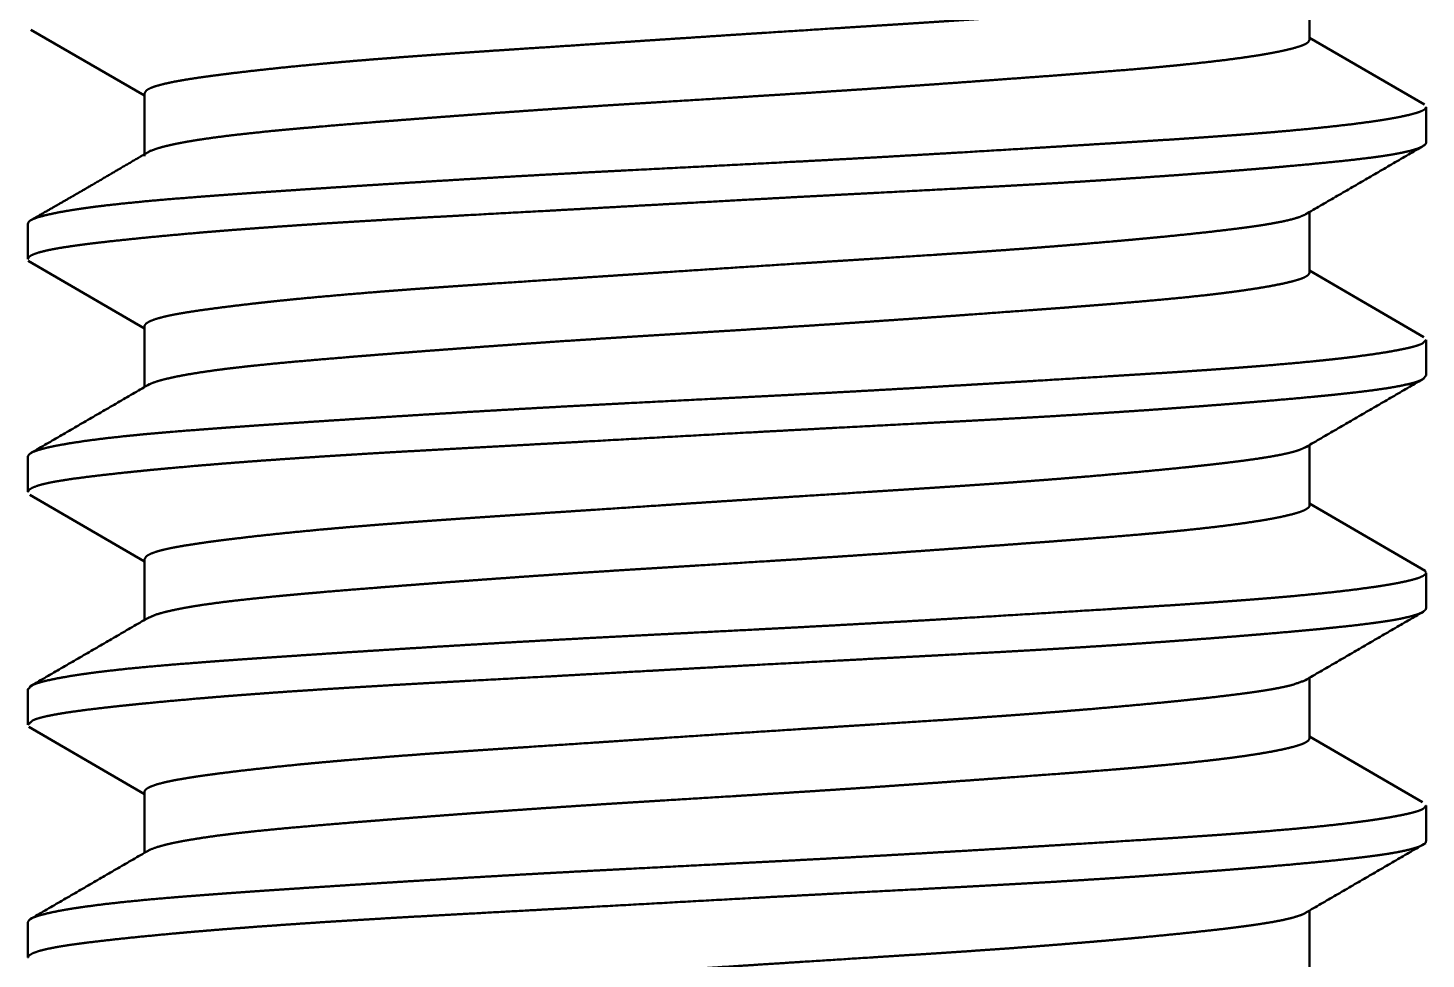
# Paper-space layout 'Layout1' of a CAD drawing. Header units: millimetres. Extents: x 0 to 420, y 0 to 297.
# Drawn here: x 235.53 to 241.53, y 164.94 to 168.94 of the extents above; entities that cross this region are included whole.
import ezdxf

# ---------------------------------------------------------------- set-up
doc = ezdxf.new("R2010")
doc.units = ezdxf.units.MM
doc.layers.add('170', color=7, linetype='Continuous', true_color=0xffffff)

psp = doc.layouts.get("Layout1")

# ---------------------------------------------------------------- linework, layer by layer
at = {"layer": '170', "color": 155, "linetype": 'Continuous', "lineweight": 50}
for p, q in [((241.0252, 168.8909), (241.0252, 169.1508)), ((235.5377, 168.9342), (236.0252, 168.651)), ((241.518, 168.613), (241.0252, 168.8992)), ((236.0252, 168.6601), (236.0252, 168.3909)), ((241.5252, 168.4491), (241.5252, 168.602)), ((241.0252, 167.8909), (241.0252, 168.1511)), ((235.5252, 168.102), (235.5252, 167.9491)), ((235.5263, 167.9414), (236.0252, 167.6515)), ((241.516, 167.6142), (241.0252, 167.8993)), ((236.0252, 167.6602), (236.0252, 167.3993)), ((241.5252, 167.4492), (241.5252, 167.6019)), ((235.5252, 167.102), (235.5252, 166.9491)), ((241.0252, 166.8909), (241.0252, 167.1508)), ((235.5333, 166.9366), (236.0252, 166.6508)), ((241.5219, 166.6104), (241.0252, 166.899)), ((236.0252, 166.6601), (236.0252, 166.3992)), ((241.5252, 166.4491), (241.5252, 166.6019)), ((241.0252, 165.8909), (241.0252, 166.151)), ((235.5252, 166.102), (235.5252, 165.9491)), ((235.5285, 165.9397), (236.0252, 165.6512)), ((241.5107, 165.6169), (241.0252, 165.899)), ((236.0252, 165.6601), (236.0252, 165.3993)), ((241.5252, 165.4491), (241.5252, 165.602)), ((241.0252, 164.8909), (241.0252, 165.1514)), ((235.5252, 165.1019), (235.5252, 164.9492))]:
    psp.add_line(p, q, dxfattribs=at)
for points, knots in [([(241.0084, 169.1411), (240.9804, 169.129), (240.9653, 169.1241), (240.9479, 169.1193), (240.9383, 169.1169), (240.9282, 169.1145), (240.9175, 169.1121), (240.9063, 169.1097), (240.8564, 169.1004), (240.7984, 169.0913), (240.7325, 169.0822), (240.6585, 169.073), (240.6185, 169.0683), (240.5765, 169.0636), (240.5547, 169.0612), (240.5325, 169.0588), (240.5098, 169.0564), (240.4868, 169.054), (240.3906, 169.0444), (240.2882, 169.0346), (240.1796, 169.0247), (240.0647, 169.0148), (240.035, 169.0123), (240.0049, 169.0098), (239.9744, 169.0073), (239.9435, 169.0049), (239.8809, 168.9999), (239.8173, 168.9951), (239.6873, 168.9856), (239.5534, 168.9763), (239.4158, 168.9672), (239.2744, 168.9581), (239.2023, 168.9535), (239.1294, 168.9489), (238.983, 168.9396), (238.6875, 168.9207), (238.5385, 168.9111), (238.3509, 168.8987), (238.2759, 168.8937), (238.2386, 168.8913), (238.0906, 168.8814), (237.9448, 168.8717), (237.73, 168.8575), (237.6243, 168.8506), (237.5894, 168.8483), (237.5199, 168.8437), (237.3843, 168.8345), (237.2536, 168.8253), (237.1277, 168.816), (237.0067, 168.8066), (236.948, 168.8018), (236.8905, 168.7969), (236.8343, 168.792), (236.7796, 168.7871), (236.6756, 168.7772), (236.5787, 168.7673), (236.4888, 168.7574), (236.4059, 168.7476), (236.3671, 168.7428), (236.3301, 168.738), (236.3123, 168.7357), (236.2951, 168.7333), (236.2783, 168.731), (236.2621, 168.7287), (236.2027, 168.7195), (236.1517, 168.7104), (236.1092, 168.7013), (236.0751, 168.6921), (236.0679, 168.6898), (236.0613, 168.6874), (236.0552, 168.685), (236.0496, 168.6827), (236.0403, 168.6779), (236.0332, 168.6731), (236.0252, 168.66)], [0, 0, 0.006061, 0.009234, 0.012833, 0.014794, 0.016863, 0.01904, 0.021324, 0.031438, 0.04313, 0.056393, 0.071234, 0.079255, 0.087674, 0.092039, 0.096495, 0.101033, 0.105652, 0.124902, 0.145395, 0.16712, 0.190089, 0.196026, 0.202041, 0.208139, 0.21431, 0.226819, 0.239521, 0.265487, 0.29221, 0.319678, 0.347898, 0.362297, 0.376839, 0.40606, 0.465036, 0.494792, 0.532236, 0.54721, 0.554658, 0.584187, 0.613294, 0.656177, 0.677266, 0.684243, 0.698112, 0.725187, 0.751289, 0.776427, 0.800606, 0.812334, 0.82382, 0.835062, 0.846, 0.866816, 0.886222, 0.904235, 0.920856, 0.928639, 0.936066, 0.939642, 0.943116, 0.946483, 0.949744, 0.961725, 0.972034, 0.980703, 0.987732, 0.989235, 0.990641, 0.991944, 0.993143, 0.995237, 0.996941, 1, 1]), ([(236.0458, 168.411), (236.0765, 168.423), (236.1109, 168.4328), (236.154, 168.4426), (236.1662, 168.4451), (236.1789, 168.4476), (236.1922, 168.4501), (236.206, 168.4527), (236.235, 168.4576), (236.2661, 168.4626), (236.3339, 168.4723), (236.4094, 168.4818), (236.4926, 168.491), (236.5835, 168.5002), (236.6075, 168.5025), (236.6319, 168.5048), (236.6567, 168.5071), (236.6819, 168.5094), (236.7333, 168.5139), (236.7862, 168.5185), (236.8962, 168.5278), (237.012, 168.5371), (237.1336, 168.5466), (237.2609, 168.5564), (237.3927, 168.5663), (237.5278, 168.5761), (237.666, 168.5859), (237.8073, 168.5957), (237.8792, 168.6005), (237.9519, 168.6052), (238.0254, 168.6099), (238.0994, 168.6146), (238.2478, 168.6238), (238.5453, 168.6421), (238.6943, 168.6514), (238.8436, 168.6609), (238.9182, 168.6657), (238.9923, 168.6706), (239.1383, 168.6803), (239.2815, 168.6902), (239.422, 168.7), (239.5937, 168.7124), (239.6612, 168.7174), (239.7607, 168.7247), (239.9504, 168.7387), (240.0701, 168.7479), (240.1845, 168.757), (240.2935, 168.7661), (240.3198, 168.7684), (240.3459, 168.7707), (240.3715, 168.7731), (240.3967, 168.7754), (240.4456, 168.7801), (240.4926, 168.7848), (240.5811, 168.7943), (240.6621, 168.8039), (240.7357, 168.8136), (240.8017, 168.8235), (240.817, 168.826), (240.8318, 168.8285), (240.8461, 168.831), (240.8598, 168.8335), (240.8855, 168.8384), (240.909, 168.8433), (240.9497, 168.8528), (240.9817, 168.8621), (240.9944, 168.8668), (241.005, 168.8714), (241.0095, 168.8736), (241.0134, 168.876), (241.0168, 168.8783), (241.0196, 168.8806), (241.0252, 168.8906)], [0, 0, 0.006566, 0.013686, 0.022506, 0.024984, 0.027567, 0.030263, 0.033061, 0.03894, 0.045204, 0.058868, 0.074044, 0.090726, 0.108943, 0.113745, 0.118634, 0.1236, 0.128636, 0.13893, 0.149516, 0.171534, 0.194696, 0.219003, 0.244459, 0.270817, 0.297816, 0.32544, 0.353687, 0.368048, 0.382569, 0.397249, 0.412049, 0.441692, 0.501111, 0.530882, 0.560701, 0.575614, 0.590407, 0.61958, 0.648203, 0.676283, 0.710611, 0.724102, 0.743983, 0.781914, 0.805858, 0.828732, 0.850527, 0.855805, 0.861018, 0.86615, 0.871191, 0.880986, 0.890408, 0.908144, 0.924408, 0.939208, 0.952522, 0.95562, 0.958612, 0.961491, 0.964267, 0.969487, 0.97428, 0.982603, 0.989248, 0.991956, 0.99426, 0.995261, 0.996169, 0.996983, 0.997709, 1, 1]), ([(241.5252, 168.6016), (241.5231, 168.5961), (241.521, 168.5938), (241.5183, 168.5915), (241.5149, 168.5892), (241.5109, 168.587), (241.5008, 168.5824), (241.488, 168.5779), (241.4548, 168.5687), (241.4111, 168.5592), (241.3853, 168.5544), (241.3569, 168.5495), (241.3417, 168.547), (241.3259, 168.5445), (241.3093, 168.542), (241.2922, 168.5395), (241.2177, 168.5295), (241.134, 168.5197), (241.0412, 168.5099), (240.9393, 168.5004), (240.885, 168.4956), (240.8283, 168.4909), (240.7991, 168.4886), (240.7693, 168.4862), (240.739, 168.4839), (240.7084, 168.4816), (240.5814, 168.4725), (240.4475, 168.4635), (240.307, 168.4545), (240.1598, 168.4453), (240.0057, 168.4359), (239.8462, 168.4261), (239.5162, 168.4062), (239.3459, 168.3962), (239.1718, 168.3863), (239.0835, 168.3814), (238.9943, 168.3765), (238.8159, 168.367), (238.4587, 168.3485), (238.1012, 168.3303), (238.0118, 168.3257), (237.9231, 168.321), (237.8354, 168.3163), (237.7485, 168.3116), (237.5772, 168.302), (237.4095, 168.2921), (237.2452, 168.2822), (237.0845, 168.2722), (236.929, 168.2624), (236.7803, 168.2527), (236.6381, 168.2433), (236.5025, 168.2341), (236.4372, 168.2295), (236.3736, 168.2249), (236.3424, 168.2226), (236.2814, 168.2181), (236.2516, 168.2158), (236.1384, 168.2068), (236.0343, 168.1976), (235.9392, 168.1883), (235.8531, 168.1787), (235.8135, 168.1738), (235.7762, 168.1688), (235.7584, 168.1662), (235.7412, 168.1637), (235.7247, 168.1612), (235.7088, 168.1587), (235.6521, 168.1487), (235.6058, 168.1388), (235.5699, 168.1291), (235.5443, 168.1195), (235.5396, 168.1171), (235.5355, 168.1147), (235.5321, 168.1124), (235.5294, 168.11), (235.5252, 168.1018)], [0, 0, 0.000967, 0.001476, 0.002066, 0.002743, 0.003512, 0.005348, 0.007587, 0.0133, 0.020702, 0.025041, 0.029814, 0.032362, 0.035019, 0.037789, 0.04066, 0.053105, 0.067059, 0.082504, 0.099445, 0.10848, 0.117897, 0.122752, 0.127696, 0.132721, 0.137815, 0.1589, 0.181108, 0.204423, 0.228852, 0.254409, 0.280871, 0.335601, 0.363862, 0.392719, 0.407377, 0.422157, 0.451746, 0.510968, 0.570241, 0.585057, 0.59976, 0.614316, 0.628726, 0.65712, 0.684939, 0.712191, 0.738853, 0.764649, 0.789333, 0.812925, 0.835426, 0.846264, 0.856826, 0.862005, 0.87214, 0.877079, 0.895884, 0.913186, 0.929009, 0.943349, 0.949961, 0.956197, 0.959174, 0.962048, 0.964811, 0.967469, 0.977009, 0.984848, 0.991014, 0.995529, 0.996406, 0.997186, 0.997872, 0.998469, 1, 1]), ([(235.5252, 167.9489), (235.5292, 167.9576), (235.5352, 167.9625), (235.5439, 167.9673), (235.5693, 167.9767), (235.6051, 167.9859), (235.6513, 167.995), (235.7077, 168.004), (235.7399, 168.0085), (235.7747, 168.0131), (235.7931, 168.0154), (235.8121, 168.0177), (235.8316, 168.02), (235.8517, 168.0223), (235.9378, 168.0317), (236.0328, 168.0414), (236.1366, 168.0513), (236.2494, 168.0614), (236.2789, 168.0639), (236.3091, 168.0664), (236.3399, 168.0689), (236.3711, 168.0714), (236.4348, 168.0764), (236.5002, 168.0813), (236.6358, 168.091), (236.7778, 168.1005), (236.9263, 168.1099), (237.0812, 168.1191), (237.1612, 168.1237), (237.2422, 168.1283), (237.4068, 168.1374), (237.7457, 168.1559), (237.92, 168.1655), (238.1424, 168.178), (238.232, 168.183), (238.3663, 168.1904), (238.6344, 168.2051), (238.8127, 168.2148), (238.9908, 168.2242), (239.0797, 168.2289), (239.1683, 168.2336), (239.5136, 168.2518), (239.6804, 168.2608), (239.8434, 168.2699), (239.9235, 168.2745), (240.0026, 168.2792), (240.0417, 168.2816), (240.1191, 168.2865), (240.1571, 168.2889), (240.3047, 168.2989), (240.4454, 168.3088), (240.5792, 168.3188), (240.706, 168.3287), (240.7668, 168.3336), (240.8259, 168.3385), (240.8828, 168.3434), (240.9374, 168.3482), (241.0396, 168.3576), (241.1326, 168.3668), (241.2163, 168.3758), (241.2908, 168.3849), (241.308, 168.3872), (241.3245, 168.3895), (241.3405, 168.3918), (241.3558, 168.3942), (241.3844, 168.3988), (241.4103, 168.4035), (241.4542, 168.4131), (241.4876, 168.4229), (241.5106, 168.4328), (241.5229, 168.4428), (241.5243, 168.4453), (241.5251, 168.4477), (241.5252, 168.449)], [0, 0, 0.001583, 0.002864, 0.004513, 0.008996, 0.015118, 0.022899, 0.032365, 0.037742, 0.04355, 0.046619, 0.049784, 0.053043, 0.056395, 0.070728, 0.086533, 0.103798, 0.122538, 0.127452, 0.132462, 0.13757, 0.142757, 0.153339, 0.164193, 0.186697, 0.210261, 0.234885, 0.26058, 0.273834, 0.287272, 0.314558, 0.370742, 0.399635, 0.436508, 0.451371, 0.473637, 0.518084, 0.54765, 0.577164, 0.591901, 0.606598, 0.663824, 0.691485, 0.718511, 0.731786, 0.744901, 0.751398, 0.764224, 0.77053, 0.795023, 0.81837, 0.840578, 0.861644, 0.871741, 0.881547, 0.891008, 0.90008, 0.917069, 0.932531, 0.946478, 0.958902, 0.961767, 0.964534, 0.967203, 0.969764, 0.974559, 0.978916, 0.986355, 0.992121, 0.996262, 0.998894, 0.999367, 0.999796, 1, 1]), ([(236.0535, 168.4154), (235.9925, 168.3801), (235.9257, 168.341), (235.8636, 168.3045), (235.7979, 168.2659), (235.7654, 168.247), (235.7327, 168.2281), (235.6993, 168.2088), (235.5967, 168.1499), (235.5335, 168.1136)], [0, 0, 0.117147, 0.245951, 0.365783, 0.492491, 0.55504, 0.617723, 0.681954, 0.878608, 1, 1]), ([(241.0139, 168.1446), (241.0131, 168.144), (241.0091, 168.1415), (241.0045, 168.139), (240.9809, 168.1291), (240.9486, 168.1195), (240.9078, 168.11), (240.8584, 168.1008), (240.8304, 168.0962), (240.8002, 168.0916), (240.7679, 168.0869), (240.7338, 168.0823), (240.6599, 168.0731), (240.5786, 168.0638), (240.4901, 168.0543), (240.3941, 168.0447), (240.3689, 168.0422), (240.3433, 168.0398), (240.3172, 168.0373), (240.2907, 168.0348), (240.2368, 168.0299), (240.1815, 168.0249), (240.0669, 168.015), (239.9471, 168.0052), (239.822, 167.9954), (239.6915, 167.9859), (239.658, 167.9835), (239.6242, 167.9812), (239.5562, 167.9765), (239.4875, 167.972), (239.4182, 167.9674), (239.1342, 167.9492), (238.9883, 167.94), (238.8398, 167.9305), (238.5411, 167.9112), (238.2438, 167.8916), (238.0957, 167.8817), (238.0587, 167.8793), (237.9849, 167.8744), (237.8035, 167.8624), (237.524, 167.8439), (237.3891, 167.8348), (237.3229, 167.8302), (237.2576, 167.8256), (237.2252, 167.8232), (237.1615, 167.8185), (237.1302, 167.8162), (237.0087, 167.8067), (236.893, 167.7971), (236.7832, 167.7874), (236.6792, 167.7776), (236.6541, 167.7751), (236.6294, 167.7726), (236.6051, 167.7701), (236.5812, 167.7676), (236.5348, 167.7626), (236.4903, 167.7576), (236.4073, 167.7478), (236.332, 167.7383), (236.2644, 167.729), (236.2046, 167.7198), (236.1776, 167.7152), (236.1528, 167.7106), (236.1302, 167.7061), (236.1098, 167.7015), (236.0757, 167.6923), (236.0503, 167.683), (236.0336, 167.6735), (236.0258, 167.6638), (236.0252, 167.66)], [0, 0, 0.000209, 0.001144, 0.002175, 0.007262, 0.013963, 0.022301, 0.032307, 0.037953, 0.04403, 0.050509, 0.057363, 0.072172, 0.08844, 0.106159, 0.125349, 0.130377, 0.135498, 0.14071, 0.146, 0.156773, 0.167816, 0.190687, 0.214602, 0.239569, 0.265595, 0.272268, 0.278998, 0.292557, 0.30625, 0.320074, 0.376671, 0.405753, 0.435359, 0.494895, 0.554156, 0.583685, 0.591053, 0.605772, 0.64193, 0.697648, 0.724538, 0.737735, 0.750764, 0.75722, 0.76993, 0.776173, 0.800418, 0.823501, 0.845435, 0.866213, 0.871225, 0.876164, 0.881029, 0.885812, 0.8951, 0.903991, 0.920621, 0.935719, 0.949295, 0.961333, 0.966772, 0.971797, 0.976378, 0.980533, 0.987568, 0.99295, 0.996764, 0.999238, 1, 1]), ([(236.0395, 167.4076), (236.0512, 167.4135), (236.0631, 167.4184), (236.0772, 167.4232), (236.0852, 167.4257), (236.0936, 167.4281), (236.1026, 167.4306), (236.1122, 167.4331), (236.1556, 167.443), (236.2073, 167.4529), (236.2671, 167.4627), (236.3352, 167.4725), (236.3724, 167.4773), (236.4116, 167.482), (236.4528, 167.4867), (236.4957, 167.4914), (236.5865, 167.5005), (236.6839, 167.5096), (236.7879, 167.5187), (236.8986, 167.5279), (236.9564, 167.5327), (237.0158, 167.5374), (237.1379, 167.547), (237.2644, 167.5567), (237.3951, 167.5664), (237.53, 167.5763), (237.6693, 167.5862), (237.7049, 167.5886), (237.7764, 167.5936), (237.8843, 167.6008), (237.9568, 167.6055), (238.1028, 167.6148), (238.2503, 167.6239), (238.3992, 167.6331), (238.4366, 167.6354), (238.5118, 167.64), (238.6996, 167.6517), (238.8482, 167.6612), (238.9952, 167.6707), (239.1406, 167.6805), (239.2845, 167.6904), (239.4265, 167.7004), (239.5645, 167.7103), (239.8275, 167.7296), (239.9525, 167.7389), (240.0133, 167.7435), (240.073, 167.7481), (240.1315, 167.7527), (240.1884, 167.7573), (240.297, 167.7664), (240.3989, 167.7756), (240.4941, 167.7849), (240.5826, 167.7944), (240.6037, 167.7968), (240.6243, 167.7993), (240.6446, 167.8017), (240.6643, 167.8042), (240.7023, 167.8091), (240.7381, 167.814), (240.8036, 167.8238), (240.8608, 167.8337), (240.9098, 167.8434), (240.9504, 167.853), (240.9676, 167.8578), (240.9826, 167.8625), (240.9953, 167.8671), (241.0057, 167.8717), (241.0199, 167.8808), (241.0252, 167.89), (241.0252, 167.8905)], [0, 0, 0.002608, 0.005157, 0.008134, 0.009788, 0.011546, 0.013406, 0.01537, 0.024234, 0.034709, 0.046784, 0.060477, 0.067938, 0.075814, 0.084065, 0.092649, 0.110811, 0.13029, 0.151078, 0.173188, 0.184745, 0.19661, 0.220998, 0.24624, 0.272334, 0.299278, 0.327081, 0.334168, 0.348436, 0.369983, 0.384437, 0.413566, 0.442981, 0.472684, 0.480155, 0.495154, 0.532618, 0.562251, 0.591572, 0.620592, 0.649302, 0.677648, 0.705201, 0.757696, 0.782646, 0.794792, 0.80672, 0.818403, 0.829756, 0.851454, 0.871825, 0.890871, 0.908594, 0.912819, 0.916954, 0.921012, 0.924976, 0.932595, 0.939798, 0.952978, 0.964532, 0.974476, 0.982794, 0.986341, 0.989464, 0.992154, 0.994424, 0.997779, 0.999882, 1, 1]), ([(241.5252, 167.6018), (241.5115, 167.5873), (241.5016, 167.5827), (241.489, 167.5782), (241.4816, 167.5759), (241.4736, 167.5735), (241.4649, 167.5712), (241.4556, 167.5689), (241.4119, 167.5594), (241.3582, 167.5497), (241.2944, 167.5398), (241.2206, 167.5299), (241.1799, 167.5249), (241.1366, 167.52), (241.0909, 167.515), (241.0431, 167.5101), (240.9413, 167.5005), (240.8311, 167.4912), (240.7127, 167.4819), (240.586, 167.4728), (240.553, 167.4706), (240.5195, 167.4683), (240.451, 167.4637), (240.3811, 167.4592), (240.3097, 167.4547), (240.1627, 167.4455), (239.8521, 167.4264), (239.6885, 167.4165), (239.6046, 167.4114), (239.5623, 167.4089), (239.4347, 167.4014), (239.3489, 167.3964), (239.1757, 167.3865), (239.0002, 167.3768), (238.8225, 167.3673), (238.6425, 167.3579), (238.4622, 167.3487), (238.1057, 167.3305), (237.9294, 167.3213), (237.8418, 167.3167), (237.7546, 167.312), (237.6677, 167.3071), (237.5815, 167.3022), (237.4125, 167.2923), (237.2485, 167.2824), (237.0892, 167.2725), (236.9347, 167.2627), (236.785, 167.253), (236.7121, 167.2482), (236.6411, 167.2435), (236.5049, 167.2342), (236.3764, 167.2251), (236.2555, 167.2161), (236.1424, 167.2071), (236.1153, 167.2048), (236.0888, 167.2025), (236.0627, 167.2002), (236.0371, 167.1979), (235.9878, 167.1932), (235.9409, 167.1885), (235.8546, 167.1789), (235.778, 167.169), (235.7111, 167.1591), (235.6539, 167.149), (235.6412, 167.1465), (235.6291, 167.144), (235.6176, 167.1415), (235.6068, 167.139), (235.5873, 167.1341), (235.5704, 167.1292), (235.5447, 167.1197), (235.5297, 167.1103), (235.5252, 167.1016)], [0, 0, 0.003306, 0.005111, 0.007335, 0.008609, 0.009992, 0.01148, 0.013071, 0.020472, 0.029518, 0.040203, 0.052536, 0.059326, 0.066541, 0.074146, 0.082104, 0.099046, 0.117353, 0.137014, 0.15805, 0.163526, 0.169087, 0.180456, 0.192066, 0.203913, 0.228296, 0.279817, 0.306963, 0.320881, 0.327893, 0.349063, 0.363291, 0.392028, 0.421128, 0.4506, 0.48044, 0.51034, 0.569453, 0.598672, 0.613199, 0.627664, 0.642076, 0.656383, 0.684402, 0.711622, 0.738049, 0.763683, 0.788519, 0.800618, 0.812404, 0.83501, 0.856343, 0.876405, 0.895198, 0.899697, 0.904112, 0.908448, 0.9127, 0.920906, 0.928702, 0.943084, 0.955874, 0.967079, 0.976688, 0.97884, 0.980888, 0.982832, 0.984666, 0.988002, 0.990905, 0.995442, 0.99838, 1, 1]), ([(235.5252, 166.949), (235.5295, 166.9579), (235.5444, 166.9675), (235.5699, 166.9769), (235.5866, 166.9815), (235.606, 166.9861), (235.6167, 166.9884), (235.6281, 166.9907), (235.6401, 166.993), (235.6529, 166.9953), (235.71, 167.0043), (235.7769, 167.0134), (235.8534, 167.0225), (235.9394, 167.0319), (235.9861, 167.0367), (236.0351, 167.0417), (236.0867, 167.0467), (236.1404, 167.0517), (236.2536, 167.0617), (236.3744, 167.0717), (236.5026, 167.0815), (236.6384, 167.0912), (236.7092, 167.096), (236.7819, 167.1008), (236.8563, 167.1055), (236.8939, 167.1079), (236.9319, 167.1102), (237.0866, 167.1194), (237.2459, 167.1285), (237.4098, 167.1375), (237.6211, 167.149), (237.7076, 167.1538), (237.8387, 167.161), (237.9265, 167.1659), (238.2804, 167.1857), (238.6388, 167.2054), (238.7291, 167.2103), (238.819, 167.2151), (238.9972, 167.2246), (239.3461, 167.2429), (239.5168, 167.2519), (239.6851, 167.261), (239.768, 167.2656), (239.8494, 167.2702), (239.9293, 167.2748), (240.0078, 167.2795), (240.1604, 167.2892), (240.3073, 167.299), (240.3786, 167.304), (240.4484, 167.309), (240.4827, 167.3116), (240.5503, 167.3166), (240.5834, 167.3191), (240.7106, 167.3291), (240.8292, 167.3388), (240.9395, 167.3483), (241.0414, 167.3577), (241.0891, 167.3624), (241.1347, 167.367), (241.1568, 167.3693), (241.1782, 167.3716), (241.199, 167.3739), (241.2191, 167.3762), (241.2933, 167.3853), (241.3573, 167.3944), (241.4112, 167.4037), (241.4549, 167.4133), (241.473, 167.4182), (241.4884, 167.4232), (241.5012, 167.4282), (241.5112, 167.4332), (241.5252, 167.449)], [0, 0, 0.001636, 0.004568, 0.009061, 0.011933, 0.015233, 0.017046, 0.018969, 0.021, 0.023145, 0.032723, 0.043895, 0.056647, 0.070979, 0.078741, 0.086906, 0.095478, 0.104411, 0.123229, 0.143293, 0.164591, 0.187132, 0.198874, 0.210933, 0.223274, 0.229522, 0.235817, 0.261475, 0.287893, 0.315066, 0.350101, 0.364455, 0.386195, 0.400745, 0.459426, 0.518852, 0.533825, 0.548744, 0.578279, 0.63612, 0.664435, 0.692336, 0.706077, 0.719572, 0.732828, 0.745846, 0.771163, 0.795537, 0.807366, 0.818953, 0.824656, 0.835878, 0.841379, 0.862494, 0.882204, 0.90053, 0.917467, 0.925409, 0.933001, 0.936666, 0.940235, 0.943699, 0.947054, 0.959425, 0.970124, 0.979178, 0.986594, 0.989691, 0.99238, 0.994648, 0.996503, 1, 1]), ([(241.0091, 167.1415), (240.9819, 167.1295), (240.9747, 167.127), (240.9668, 167.1246), (240.9585, 167.1221), (240.9495, 167.1197), (240.9301, 167.1149), (240.9086, 167.1102), (240.8594, 167.101), (240.8019, 167.0918), (240.7363, 167.0827), (240.6624, 167.0734), (240.6426, 167.0711), (240.6223, 167.0687), (240.6016, 167.0664), (240.5804, 167.064), (240.5368, 167.0593), (240.4916, 167.0545), (240.3962, 167.0449), (240.2941, 167.0352), (240.1855, 167.0253), (240.0702, 167.0153), (239.9494, 167.0053), (239.8242, 166.9956), (239.6947, 166.9861), (239.561, 166.9769), (239.4926, 166.9723), (239.4231, 166.9677), (239.3524, 166.9631), (239.2809, 166.9585), (239.1367, 166.9494), (238.8441, 166.9308), (238.6957, 166.9213), (238.5459, 166.9115), (238.4705, 166.9066), (238.3954, 166.9017), (238.2463, 166.8918), (237.953, 166.8722), (237.8087, 166.8627), (237.666, 166.8533), (237.5265, 166.8441), (237.3915, 166.8349), (237.2609, 166.8258), (237.1346, 166.8165), (237.0128, 166.807), (236.983, 166.8046), (236.9536, 166.8022), (236.9244, 166.7998), (236.8957, 166.7974), (236.8395, 166.7925), (236.785, 166.7876), (236.6812, 166.7777), (236.584, 166.7679), (236.4935, 166.758), (236.4098, 166.7481), (236.3899, 166.7457), (236.3706, 166.7433), (236.3517, 166.7409), (236.3334, 166.7385), (236.2984, 166.7338), (236.2655, 166.7291), (236.2058, 166.72), (236.1544, 166.7109), (236.1317, 166.7064), (236.1112, 166.7018), (236.1017, 166.6995), (236.0928, 166.6972), (236.0843, 166.6949), (236.0765, 166.6925), (236.0507, 166.6831), (236.0338, 166.6736), (236.0252, 166.6601)], [0, 0, 0.005916, 0.007437, 0.009068, 0.010805, 0.012648, 0.016633, 0.02102, 0.030998, 0.042582, 0.055775, 0.070611, 0.074582, 0.078647, 0.082803, 0.087045, 0.095774, 0.104831, 0.123934, 0.144346, 0.166065, 0.189114, 0.213265, 0.238272, 0.264123, 0.290814, 0.304478, 0.318353, 0.332445, 0.346718, 0.375494, 0.433887, 0.463506, 0.49341, 0.508456, 0.523448, 0.553191, 0.61174, 0.640541, 0.669024, 0.696864, 0.723816, 0.749898, 0.775106, 0.799439, 0.805386, 0.811276, 0.817101, 0.822843, 0.834075, 0.844966, 0.865745, 0.885202, 0.903328, 0.920115, 0.924097, 0.927984, 0.931765, 0.935439, 0.942479, 0.949102, 0.961129, 0.97153, 0.976123, 0.980312, 0.982256, 0.984097, 0.98584, 0.987476, 0.992947, 0.996794, 1, 1]), ([(236.0372, 166.4062), (236.0782, 166.4235), (236.113, 166.4333), (236.1564, 166.4431), (236.1813, 166.4481), (236.2084, 166.4531), (236.2228, 166.4556), (236.2377, 166.4581), (236.2532, 166.4606), (236.2692, 166.4631), (236.3378, 166.4728), (236.4138, 166.4823), (236.4972, 166.4915), (236.588, 166.5006), (236.6362, 166.5052), (236.6863, 166.5098), (236.712, 166.5121), (236.7382, 166.5144), (236.7916, 166.519), (236.9024, 166.5283), (237.0185, 166.5376), (237.14, 166.5471), (237.2667, 166.5568), (237.3321, 166.5618), (237.3989, 166.5667), (237.5349, 166.5766), (237.6737, 166.5865), (237.8151, 166.5962), (237.9591, 166.6057), (238.1059, 166.615), (238.2551, 166.6242), (238.4044, 166.6334), (238.7022, 166.6519), (238.8507, 166.6613), (238.9988, 166.671), (239.0357, 166.6734), (239.1092, 166.6783), (239.2178, 166.6857), (239.2892, 166.6907), (239.4296, 166.7006), (239.5667, 166.7105), (239.7006, 166.7202), (239.7664, 166.7251), (239.8312, 166.7299), (239.9568, 166.7392), (240.0766, 166.7484), (240.1905, 166.7574), (240.2987, 166.7665), (240.3506, 166.7711), (240.401, 166.7758), (240.4499, 166.7805), (240.4971, 166.7852), (240.5856, 166.7948), (240.6663, 166.8044), (240.7393, 166.8142), (240.8046, 166.824), (240.8344, 166.829), (240.8621, 166.8339), (240.8752, 166.8364), (240.8878, 166.8389), (240.8999, 166.8413), (240.9113, 166.8438), (240.9516, 166.8533), (240.9832, 166.8626), (241.006, 166.8718), (241.02, 166.881), (241.0222, 166.8833), (241.0237, 166.8856), (241.0247, 166.8879), (241.0252, 166.8902), (241.0252, 166.8906)], [0, 0, 0.008854, 0.016047, 0.024904, 0.029962, 0.035444, 0.038349, 0.04136, 0.04448, 0.047698, 0.061482, 0.07673, 0.093427, 0.111586, 0.12122, 0.131227, 0.136368, 0.141595, 0.152254, 0.174381, 0.197562, 0.221799, 0.247093, 0.260143, 0.273465, 0.300604, 0.328279, 0.356477, 0.385206, 0.414467, 0.444207, 0.473983, 0.533351, 0.562945, 0.592477, 0.599847, 0.614497, 0.63616, 0.650404, 0.6784, 0.70576, 0.732471, 0.745585, 0.758526, 0.78359, 0.807485, 0.830231, 0.851826, 0.862194, 0.872268, 0.882048, 0.891485, 0.909194, 0.925365, 0.940021, 0.953161, 0.959161, 0.964772, 0.967429, 0.969982, 0.972425, 0.974755, 0.982998, 0.989542, 0.994437, 0.997775, 0.998397, 0.998954, 0.999455, 0.999926, 1, 1]), ([(241.5252, 166.6018), (241.5234, 166.5965), (241.5118, 166.5875), (241.4897, 166.5784), (241.457, 166.5692), (241.4137, 166.5598), (241.4012, 166.5573), (241.388, 166.5549), (241.3742, 166.5524), (241.3597, 166.55), (241.3289, 166.545), (241.2957, 166.54), (241.2221, 166.5301), (241.1391, 166.5202), (241.0468, 166.5105), (240.9448, 166.5009), (240.9178, 166.4985), (240.8902, 166.4961), (240.8621, 166.4937), (240.8336, 166.4914), (240.7752, 166.4867), (240.7149, 166.4821), (240.5889, 166.473), (240.4556, 166.464), (240.3862, 166.4595), (240.315, 166.455), (240.167, 166.4458), (239.8551, 166.4266), (239.526, 166.4067), (239.355, 166.3967), (239.2679, 166.3917), (239.18, 166.3868), (239.0034, 166.377), (238.826, 166.3675), (238.6478, 166.3582), (238.379, 166.3444), (238.244, 166.3376), (238.1541, 166.333), (237.9325, 166.3215), (237.7585, 166.3122), (237.5872, 166.3025), (237.4187, 166.2927), (237.3355, 166.2877), (237.253, 166.2827), (237.0922, 166.2727), (236.9375, 166.2629), (236.7888, 166.2533), (236.6461, 166.2438), (236.5095, 166.2345), (236.4763, 166.2322), (236.4112, 166.2276), (236.3794, 166.2253), (236.3174, 166.2208), (236.2576, 166.2163), (236.1446, 166.2073), (236.0402, 166.1982), (235.9443, 166.1889), (235.8572, 166.1792), (235.8368, 166.1767), (235.8171, 166.1742), (235.798, 166.1717), (235.7795, 166.1692), (235.7446, 166.1642), (235.7122, 166.1592), (235.6551, 166.1493), (235.6082, 166.1394), (235.5886, 166.1345), (235.5716, 166.1296), (235.564, 166.1272), (235.5571, 166.1248), (235.5509, 166.1223), (235.5453, 166.1199), (235.5252, 166.1018)], [0, 0, 0.000926, 0.003362, 0.007327, 0.012948, 0.020289, 0.022395, 0.024615, 0.026945, 0.029379, 0.034545, 0.040104, 0.05239, 0.066231, 0.081617, 0.098578, 0.10307, 0.107653, 0.112315, 0.117054, 0.126762, 0.136776, 0.157701, 0.179826, 0.191338, 0.203155, 0.227704, 0.279463, 0.334057, 0.362415, 0.376863, 0.391455, 0.420739, 0.450158, 0.479706, 0.524274, 0.546669, 0.561569, 0.59831, 0.62718, 0.655592, 0.683545, 0.697344, 0.711024, 0.73771, 0.763383, 0.788056, 0.811734, 0.834406, 0.839913, 0.85073, 0.856012, 0.866302, 0.876226, 0.895006, 0.912368, 0.928312, 0.942822, 0.946226, 0.949524, 0.952714, 0.955798, 0.961646, 0.96707, 0.976668, 0.984602, 0.98795, 0.990887, 0.992199, 0.993408, 0.994516, 0.995522, 1, 1]), ([(241.518, 166.6126), (241.5242, 166.6058), (241.5244, 166.6054)], [0, 0, 0.957729, 1, 1]), ([(235.5252, 165.949), (235.5449, 165.9677), (235.5566, 165.9725), (235.571, 165.9772), (235.5879, 165.9818), (235.6075, 165.9864), (235.6543, 165.9955), (235.7112, 166.0045), (235.7782, 166.0135), (235.8556, 166.0228), (235.8765, 166.0251), (235.898, 166.0275), (235.9201, 166.0299), (235.9428, 166.0323), (235.9896, 166.0371), (236.0386, 166.042), (236.1429, 166.0519), (236.2557, 166.0619), (236.3153, 166.0669), (236.377, 166.0719), (236.4086, 166.0744), (236.4408, 166.0769), (236.4736, 166.0793), (236.5068, 166.0818), (236.6436, 166.0916), (236.7864, 166.1011), (236.935, 166.1104), (237.0894, 166.1196), (237.1688, 166.1241), (237.2497, 166.1287), (237.4156, 166.1378), (237.7558, 166.1564), (237.9298, 166.1661), (238.1954, 166.1809), (238.3304, 166.1884), (238.4206, 166.1934), (238.6448, 166.2057), (239.0003, 166.2247), (239.2204, 166.2363), (239.308, 166.2409), (239.4379, 166.2477), (239.6901, 166.2613), (239.8526, 166.2704), (240.0106, 166.2797), (240.164, 166.2894), (240.239, 166.2944), (240.3123, 166.2994), (240.3838, 166.3044), (240.4533, 166.3094), (240.5868, 166.3194), (240.7128, 166.3292), (240.8315, 166.339), (240.9425, 166.3486), (240.9691, 166.351), (240.995, 166.3534), (241.0203, 166.3557), (241.045, 166.3581), (241.0925, 166.3627), (241.1377, 166.3673), (241.2209, 166.3764), (241.2945, 166.3854), (241.3277, 166.39), (241.3585, 166.3946), (241.373, 166.3969), (241.3869, 166.3992), (241.4002, 166.4016), (241.4127, 166.404), (241.4563, 166.4136), (241.4892, 166.4235), (241.5116, 166.4334), (241.5233, 166.4433), (241.5252, 166.449)], [0, 0, 0.004497, 0.006585, 0.009092, 0.012008, 0.015334, 0.023224, 0.032766, 0.043966, 0.05686, 0.060349, 0.063936, 0.067616, 0.071381, 0.079178, 0.08733, 0.104684, 0.12343, 0.133325, 0.143575, 0.148834, 0.154179, 0.159619, 0.165138, 0.187848, 0.211537, 0.236189, 0.261803, 0.274971, 0.288388, 0.315888, 0.372309, 0.401154, 0.445212, 0.467599, 0.48255, 0.519733, 0.578677, 0.615167, 0.629691, 0.651231, 0.693046, 0.719992, 0.746196, 0.771655, 0.784099, 0.796267, 0.80812, 0.819667, 0.841827, 0.862761, 0.882469, 0.900924, 0.905336, 0.909646, 0.913853, 0.917961, 0.925873, 0.93339, 0.947244, 0.959527, 0.965078, 0.970234, 0.972664, 0.974996, 0.977225, 0.979346, 0.986739, 0.992422, 0.996465, 0.999006, 1, 1]), ([(241.0049, 166.1392), (240.9507, 166.12), (240.9102, 166.1105), (240.8609, 166.1012), (240.833, 166.0966), (240.8031, 166.092), (240.7713, 166.0874), (240.7375, 166.0828), (240.6643, 166.0736), (240.5834, 166.0643), (240.5401, 166.0596), (240.4948, 166.0549), (240.4715, 166.0524), (240.4477, 166.05), (240.4233, 166.0476), (240.3986, 166.0451), (240.296, 166.0353), (240.1876, 166.0255), (240.0736, 166.0156), (239.9538, 166.0057), (239.8918, 166.0008), (239.8283, 165.9959), (239.796, 165.9935), (239.7634, 165.9911), (239.7306, 165.9887), (239.6975, 165.9863), (239.5633, 165.977), (239.426, 165.9679), (239.142, 165.9497), (238.9953, 165.9404), (238.8469, 165.931), (238.5495, 165.9118), (238.2515, 165.8921), (238.1769, 165.8872), (238.1396, 165.8847), (238.0286, 165.8773), (237.9555, 165.8724), (237.6701, 165.8536), (237.5315, 165.8444), (237.3957, 165.8352), (237.329, 165.8306), (237.2635, 165.826), (237.1994, 165.8213), (237.1367, 165.8167), (237.0154, 165.8072), (236.8994, 165.7977), (236.8435, 165.7928), (236.7889, 165.7879), (236.7357, 165.783), (236.684, 165.778), (236.5857, 165.768), (236.495, 165.7581), (236.4118, 165.7484), (236.336, 165.7388), (236.3009, 165.7341), (236.2677, 165.7295), (236.2518, 165.7272), (236.2364, 165.7248), (236.2215, 165.7225), (236.2071, 165.7202), (236.1552, 165.7111), (236.112, 165.702), (236.0774, 165.6928), (236.0514, 165.6835), (236.0417, 165.6787), (236.0342, 165.6739), (236.0313, 165.6715), (236.0289, 165.6691), (236.0272, 165.6667), (236.026, 165.6642), (236.0252, 165.66)], [0, 0, 0.011459, 0.019744, 0.029753, 0.035395, 0.041423, 0.047833, 0.054623, 0.069335, 0.085563, 0.094246, 0.103311, 0.107991, 0.112766, 0.11764, 0.122595, 0.143137, 0.164824, 0.187644, 0.211593, 0.223996, 0.236686, 0.24314, 0.249663, 0.256227, 0.262828, 0.28964, 0.31707, 0.373797, 0.4031, 0.432738, 0.492129, 0.551661, 0.566568, 0.574017, 0.596187, 0.610788, 0.667806, 0.695487, 0.72261, 0.735946, 0.749031, 0.761837, 0.774372, 0.798634, 0.821822, 0.833013, 0.843934, 0.85458, 0.864949, 0.884633, 0.902815, 0.919516, 0.934745, 0.941803, 0.948488, 0.95169, 0.954798, 0.957804, 0.960704, 0.971217, 0.980017, 0.987149, 0.992644, 0.994798, 0.996573, 0.997328, 0.998002, 0.998604, 0.999144, 1, 1]), ([(236.0407, 165.4083), (236.0524, 165.414), (236.0787, 165.4237), (236.1139, 165.4335), (236.1242, 165.436), (236.1349, 165.4385), (236.1462, 165.441), (236.158, 165.4435), (236.1832, 165.4485), (236.2103, 165.4534), (236.2706, 165.4633), (236.3389, 165.473), (236.3761, 165.4777), (236.4153, 165.4825), (236.4356, 165.4848), (236.4565, 165.4871), (236.4779, 165.4895), (236.4997, 165.4918), (236.5914, 165.501), (236.6894, 165.5101), (236.7937, 165.5192), (236.9042, 165.5284), (236.9618, 165.5331), (237.021, 165.5378), (237.0818, 165.5426), (237.144, 165.5475), (237.2713, 165.5572), (237.4024, 165.567), (237.5373, 165.5768), (237.676, 165.5866), (237.7468, 165.5915), (237.8186, 165.5964), (237.8912, 165.6012), (237.9642, 165.606), (238.1108, 165.6153), (238.2584, 165.6244), (238.5563, 165.6428), (238.6314, 165.6474), (238.7066, 165.6522), (238.856, 165.6617), (239.0032, 165.6713), (239.1484, 165.681), (239.2915, 165.6909), (239.4326, 165.7008), (239.5712, 165.7108), (239.7053, 165.7206), (239.9589, 165.7394), (240.0786, 165.7485), (240.1934, 165.7577), (240.2488, 165.7623), (240.2758, 165.7646), (240.3024, 165.7669), (240.3542, 165.7715), (240.4043, 165.7761), (240.4991, 165.7854), (240.587, 165.7949), (240.6283, 165.7997), (240.6678, 165.8046), (240.6869, 165.807), (240.7055, 165.8095), (240.7237, 165.812), (240.7414, 165.8144), (240.8068, 165.8244), (240.8637, 165.8342), (240.9122, 165.8439), (240.9522, 165.8535), (240.9691, 165.8582), (240.9838, 165.8629), (240.9963, 165.8675), (241.0066, 165.8721), (241.0204, 165.8813), (241.0252, 165.8905), (241.0252, 165.8906)], [0, 0, 0.002594, 0.008175, 0.015461, 0.017558, 0.01976, 0.022065, 0.024468, 0.02957, 0.035065, 0.047235, 0.060976, 0.068434, 0.076295, 0.080372, 0.084551, 0.088833, 0.093216, 0.11156, 0.131163, 0.152009, 0.174096, 0.185606, 0.197433, 0.209581, 0.221996, 0.247419, 0.273601, 0.300536, 0.328234, 0.342366, 0.356691, 0.371188, 0.385745, 0.415001, 0.444444, 0.503881, 0.51886, 0.533877, 0.563678, 0.593065, 0.622043, 0.650612, 0.678772, 0.706448, 0.733214, 0.783872, 0.807767, 0.830697, 0.841767, 0.847171, 0.852484, 0.862845, 0.872857, 0.891838, 0.909434, 0.91771, 0.92564, 0.92947, 0.933215, 0.936871, 0.940429, 0.953606, 0.965103, 0.974948, 0.983145, 0.986628, 0.989703, 0.992363, 0.994614, 0.997909, 0.999971, 1, 1]), ([(241.5252, 165.6016), (241.5124, 165.5878), (241.5079, 165.5855), (241.5026, 165.5832), (241.4968, 165.5809), (241.4903, 165.5786), (241.4753, 165.574), (241.4576, 165.5694), (241.4147, 165.56), (241.3616, 165.5503), (241.3312, 165.5454), (241.2982, 165.5404), (241.2626, 165.5354), (241.2244, 165.5304), (241.1409, 165.5204), (241.0485, 165.5107), (240.9475, 165.5011), (240.8377, 165.4917), (240.7796, 165.4871), (240.7192, 165.4824), (240.6882, 165.4801), (240.6567, 165.4778), (240.6246, 165.4755), (240.5921, 165.4733), (240.4581, 165.4642), (240.3178, 165.4552), (240.019, 165.4367), (239.8603, 165.4269), (239.8196, 165.4245), (239.7375, 165.4194), (239.529, 165.4069), (239.3589, 165.397), (239.1859, 165.3871), (239.0099, 165.3774), (238.9208, 165.3726), (238.831, 165.3678), (238.6512, 165.3584), (238.4721, 165.3492), (238.1159, 165.331), (237.9387, 165.3218), (237.8945, 165.3195), (237.8064, 165.3148), (237.6759, 165.3076), (237.5902, 165.3027), (237.422, 165.2929), (237.2579, 165.283), (237.098, 165.2731), (236.9423, 165.2632), (236.8662, 165.2583), (236.7918, 165.2535), (236.6486, 165.244), (236.5126, 165.2348), (236.3837, 165.2256), (236.3219, 165.2211), (236.2619, 165.2166), (236.2327, 165.2143), (236.2038, 165.2121), (236.1754, 165.2098), (236.1476, 165.2075), (236.042, 165.1984), (235.946, 165.189), (235.8594, 165.1795), (235.7822, 165.1696), (235.7471, 165.1646), (235.7144, 165.1596), (235.6841, 165.1545), (235.6563, 165.1495), (235.609, 165.1395), (235.5722, 165.1298), (235.5459, 165.1202), (235.5303, 165.1108), (235.5252, 165.1016)], [0, 0, 0.003131, 0.003968, 0.00491, 0.005954, 0.007097, 0.009695, 0.01271, 0.019985, 0.028931, 0.034031, 0.039556, 0.045508, 0.051888, 0.065817, 0.081196, 0.098006, 0.116245, 0.125901, 0.135921, 0.14107, 0.14631, 0.15164, 0.157037, 0.179279, 0.202548, 0.252131, 0.278458, 0.285204, 0.298825, 0.333417, 0.361636, 0.390332, 0.419516, 0.434287, 0.449184, 0.478991, 0.508689, 0.567763, 0.597133, 0.604462, 0.619078, 0.640723, 0.654931, 0.682834, 0.710051, 0.736582, 0.762421, 0.775054, 0.787389, 0.811161, 0.83374, 0.855138, 0.865393, 0.875348, 0.880213, 0.885002, 0.889717, 0.894347, 0.91189, 0.92786, 0.942293, 0.955189, 0.961059, 0.966538, 0.971625, 0.97629, 0.984307, 0.990603, 0.995232, 0.998261, 1, 1]), ([(235.5252, 164.949), (235.5263, 164.9536), (235.5278, 164.956), (235.53, 164.9585), (235.5456, 164.968), (235.5717, 164.9774), (235.6082, 164.9866), (235.6553, 164.9957), (235.6688, 164.998), (235.6829, 165.0002), (235.6977, 165.0025), (235.7131, 165.0048), (235.7458, 165.0093), (235.7809, 165.0139), (235.8581, 165.023), (235.9446, 165.0325), (236.0404, 165.0422), (236.1454, 165.0521), (236.2015, 165.0572), (236.2597, 165.0622), (236.3197, 165.0673), (236.3815, 165.0722), (236.5104, 165.0821), (236.6463, 165.0917), (236.7891, 165.1013), (236.939, 165.1106), (237.0165, 165.1153), (237.0951, 165.1199), (237.1747, 165.1245), (237.2553, 165.129), (237.4194, 165.138), (237.6729, 165.1519), (237.7594, 165.1566), (237.8468, 165.1614), (237.9353, 165.1664), (238.2908, 165.1862), (238.648, 165.2059), (238.8273, 165.2155), (239.0065, 165.2251), (239.3561, 165.2434), (239.5263, 165.2524), (239.6932, 165.2615), (239.7755, 165.266), (239.857, 165.2706), (239.9375, 165.2753), (240.0163, 165.2801), (240.1691, 165.2897), (240.3156, 165.2996), (240.4558, 165.3096), (240.5895, 165.3196), (240.654, 165.3246), (240.7168, 165.3296), (240.7774, 165.3345), (240.8357, 165.3393), (240.9457, 165.3489), (241.0469, 165.3583), (241.1393, 165.3675), (241.2228, 165.3766), (241.2422, 165.3789), (241.2611, 165.3812), (241.2794, 165.3835), (241.2969, 165.3858), (241.3301, 165.3903), (241.3607, 165.3949), (241.414, 165.4042), (241.457, 165.4138), (241.4898, 165.4237), (241.512, 165.4336), (241.5159, 165.4362), (241.5191, 165.4387), (241.5217, 165.4412), (241.5235, 165.4436), (241.5252, 165.4491)], [0, 0, 0.000774, 0.001253, 0.001797, 0.004821, 0.009412, 0.01565, 0.023592, 0.025844, 0.028211, 0.030687, 0.03327, 0.038739, 0.044597, 0.05747, 0.071871, 0.087799, 0.105269, 0.114589, 0.124261, 0.134232, 0.144493, 0.165889, 0.188433, 0.212133, 0.236999, 0.249853, 0.262885, 0.276083, 0.289442, 0.316648, 0.358674, 0.373008, 0.387508, 0.402165, 0.461113, 0.520336, 0.550052, 0.579756, 0.637714, 0.665917, 0.693594, 0.70724, 0.72075, 0.73409, 0.747164, 0.772514, 0.796815, 0.820073, 0.84228, 0.852984, 0.863405, 0.87347, 0.88316, 0.901438, 0.918262, 0.933629, 0.947532, 0.950774, 0.953921, 0.956966, 0.959899, 0.965443, 0.970557, 0.979522, 0.98682, 0.992476, 0.996515, 0.997281, 0.997957, 0.998545, 0.999056, 1, 1]), ([(241.0158, 165.1459), (241.0062, 165.1399), (241.0013, 165.1374), (240.9958, 165.1349), (240.9898, 165.1324), (240.9831, 165.1299), (240.9514, 165.1202), (240.911, 165.1107), (240.8624, 165.1015), (240.8053, 165.0923), (240.7736, 165.0877), (240.7398, 165.0831), (240.7221, 165.0808), (240.7038, 165.0785), (240.6851, 165.0762), (240.6659, 165.0738), (240.5848, 165.0645), (240.4967, 165.055), (240.4018, 165.0454), (240.2998, 165.0357), (240.2462, 165.0307), (240.1909, 165.0257), (240.134, 165.0207), (240.0758, 165.0158), (239.956, 165.0059), (239.8314, 164.9961), (239.7021, 164.9866), (239.5681, 164.9773), (239.4993, 164.9727), (239.4294, 164.9681), (239.2881, 164.959), (239.1447, 164.9499), (238.8523, 164.9313), (238.6656, 164.9193), (238.5903, 164.9144), (238.4778, 164.9071), (238.2547, 164.8923), (237.9608, 164.8728), (237.8155, 164.8632), (237.5339, 164.8446), (237.399, 164.8355), (237.2681, 164.8263), (237.2041, 164.8217), (237.1411, 164.817), (237.1099, 164.8146), (237.0791, 164.8123), (237.0182, 164.8075), (236.9014, 164.7979), (236.791, 164.7881), (236.6869, 164.7783), (236.5892, 164.7684), (236.5427, 164.7634), (236.4978, 164.7585), (236.476, 164.756), (236.4547, 164.7535), (236.4338, 164.751), (236.4135, 164.7486), (236.3372, 164.739), (236.2691, 164.7297), (236.2089, 164.7205), (236.1569, 164.7114), (236.1339, 164.7068), (236.1131, 164.7022), (236.0944, 164.6976), (236.0779, 164.693), (236.0518, 164.6836), (236.0346, 164.6742), (236.0252, 164.6601)], [0, 0, 0.002269, 0.003361, 0.004557, 0.005854, 0.007259, 0.013871, 0.022103, 0.031956, 0.043445, 0.049815, 0.056601, 0.060158, 0.063816, 0.067565, 0.071407, 0.087638, 0.105251, 0.124234, 0.144593, 0.155296, 0.166348, 0.177711, 0.189315, 0.213226, 0.238069, 0.263843, 0.290553, 0.304262, 0.318189, 0.346361, 0.374918, 0.433185, 0.470388, 0.485388, 0.507803, 0.552269, 0.610824, 0.639781, 0.695894, 0.722774, 0.74888, 0.761638, 0.7742, 0.780408, 0.786562, 0.798695, 0.822009, 0.84405, 0.864836, 0.884369, 0.893661, 0.902634, 0.907003, 0.911277, 0.915453, 0.919527, 0.934804, 0.948481, 0.960575, 0.971081, 0.975738, 0.979988, 0.98382, 0.987211, 0.992728, 0.996642, 1, 1])]:
    psp.add_open_spline(points, degree=1, knots=knots, dxfattribs=at)
for points in [[(241.0081, 168.1412), (241.5215, 168.4394)], [(236.0472, 167.4121), (235.5329, 167.1133)], [(241.0036, 167.1383), (241.518, 167.4371)], [(236.0447, 166.4106), (235.5315, 166.1124)], [(240.9996, 166.1361), (241.5131, 166.4344)], [(241.01, 165.1426), (241.524, 165.4413)], [(236.0484, 165.4128), (235.5344, 165.1142)]]:
    psp.add_open_spline(points, degree=1, dxfattribs=at)

doc.saveas('drawing.dxf')
